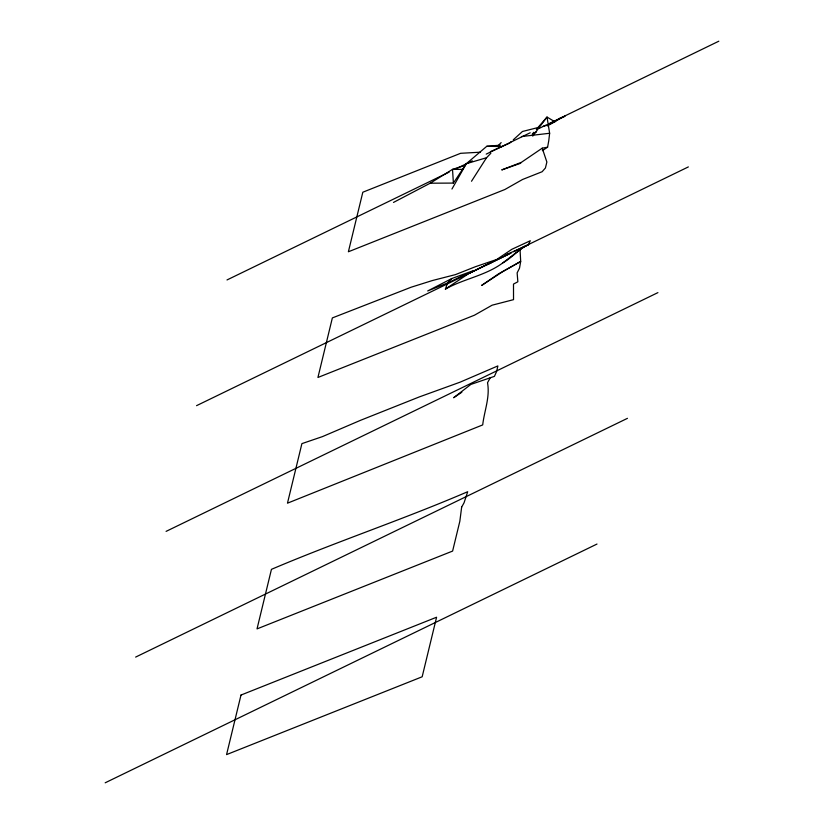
<?xml version="1.0" encoding="UTF-8"?>
<svg xmlns="http://www.w3.org/2000/svg" width="824" height="824" viewBox="0 0 824 824"><rect width="100%" height="100%" fill="white"/><g stroke="black" fill="none" stroke-linecap="round" stroke-linejoin="round"><path stroke-width="1.24" d="M536.331 129.419L547.012 117.06L549.639 133.261L548.774 140.636L547.589 147.177L542.357 150.668M520.088 250.372L520.686 261.445L519.532 268.109L517.132 272.888L517.853 281.787L513.496 284.074L513.527 299.658L492.113 305.189L474.408 315.221L317.93 377.474L332.36 317.92L411.197 287.195L432.497 280.51L455.404 274.629L475.324 266.749L496.748 259.467L511.9 249.27L530.296 240.752L528.339 244.78C518.914 248.92 512.075 257.788 502.918 262.815C485.624 275.669 463.964 278.708 445.393 289.1L447.566 282.982L451.768 278.543L472.966 270.777L447.566 282.982L427.697 290.954L451.768 278.543M490.342 377.598L487.53 382.707C490.136 397.25 484.347 410.671 482.699 424.916L287.473 503.186L301.903 443.631L322.472 436.607L360.582 420.292L419.262 396.941L460.07 382.182L497.871 365.918L496.666 371.346L494.431 376.362L470.854 384.427L453.612 397.745L461.852 392.224M451.954 189.036L466.312 163.708L486.788 146.291L500.333 145.178M471.513 181.249L486.551 157.724L490.847 153.274M393.491 202.426L430.21 183.196L453.396 183.083L466.312 163.708L486.551 157.724M532.737 136.115L547.012 117.06L554.892 121.767L560.011 118.223L564.976 116.205L546.868 125.33L543.201 126.257M533.87 132.273L532.232 134.178L536.548 131.809M498.572 145.282L501.147 142.614M511.457 141.481L509.623 143.139L490.404 151.647M513.29 139.812L522.457 131.48L538.319 127.483M502.918 262.815L524.28 246.345M547.589 147.177L542.223 148.176L521.396 162.328L501.754 169.919L520.747 163.234M445.393 289.1L469.072 273.352L492.072 262.053L469.072 273.352M430.21 183.196L452.52 169.373L465.406 165.284M547.342 125.897L554.892 121.767M487.355 264.628L511.055 253.071L505.936 254.853L528.339 244.78M227.002 279.954L449.183 172.092M454.972 169.291L472.327 160.855M486.222 154.119L530.192 132.767M539.452 128.276L546.394 124.908M548.712 123.785L718.816 41.2M196.545 405.666L507.842 254.544M513.62 251.742L688.359 166.912M166.088 531.377L657.913 292.623M135.641 657.089L627.455 418.334M105.184 782.8L596.998 544.046M521.427 136.568L549.639 133.261M480.474 152.193L460.616 153.305L362.817 192.219L348.387 251.773L504.865 189.51L522.56 179.477L542.141 171.722L545.426 167.983L546.868 162.029L542.223 148.176M462.82 169.363L452.52 169.373L453.396 183.083M486.788 146.291L502.125 146.559M461.656 507.11L459.833 521.293L452.613 551.071L257.026 628.897L271.446 569.343C336.202 541.759 403.08 519.542 467.702 491.701L464.067 502.753L461.656 507.11M240.999 695.054L226.569 754.609L422.166 676.782L436.586 617.227L240.999 695.054M498.633 273.815L481.618 285.444L502.63 271.704L520.686 261.445L498.633 273.815"/></g></svg>
